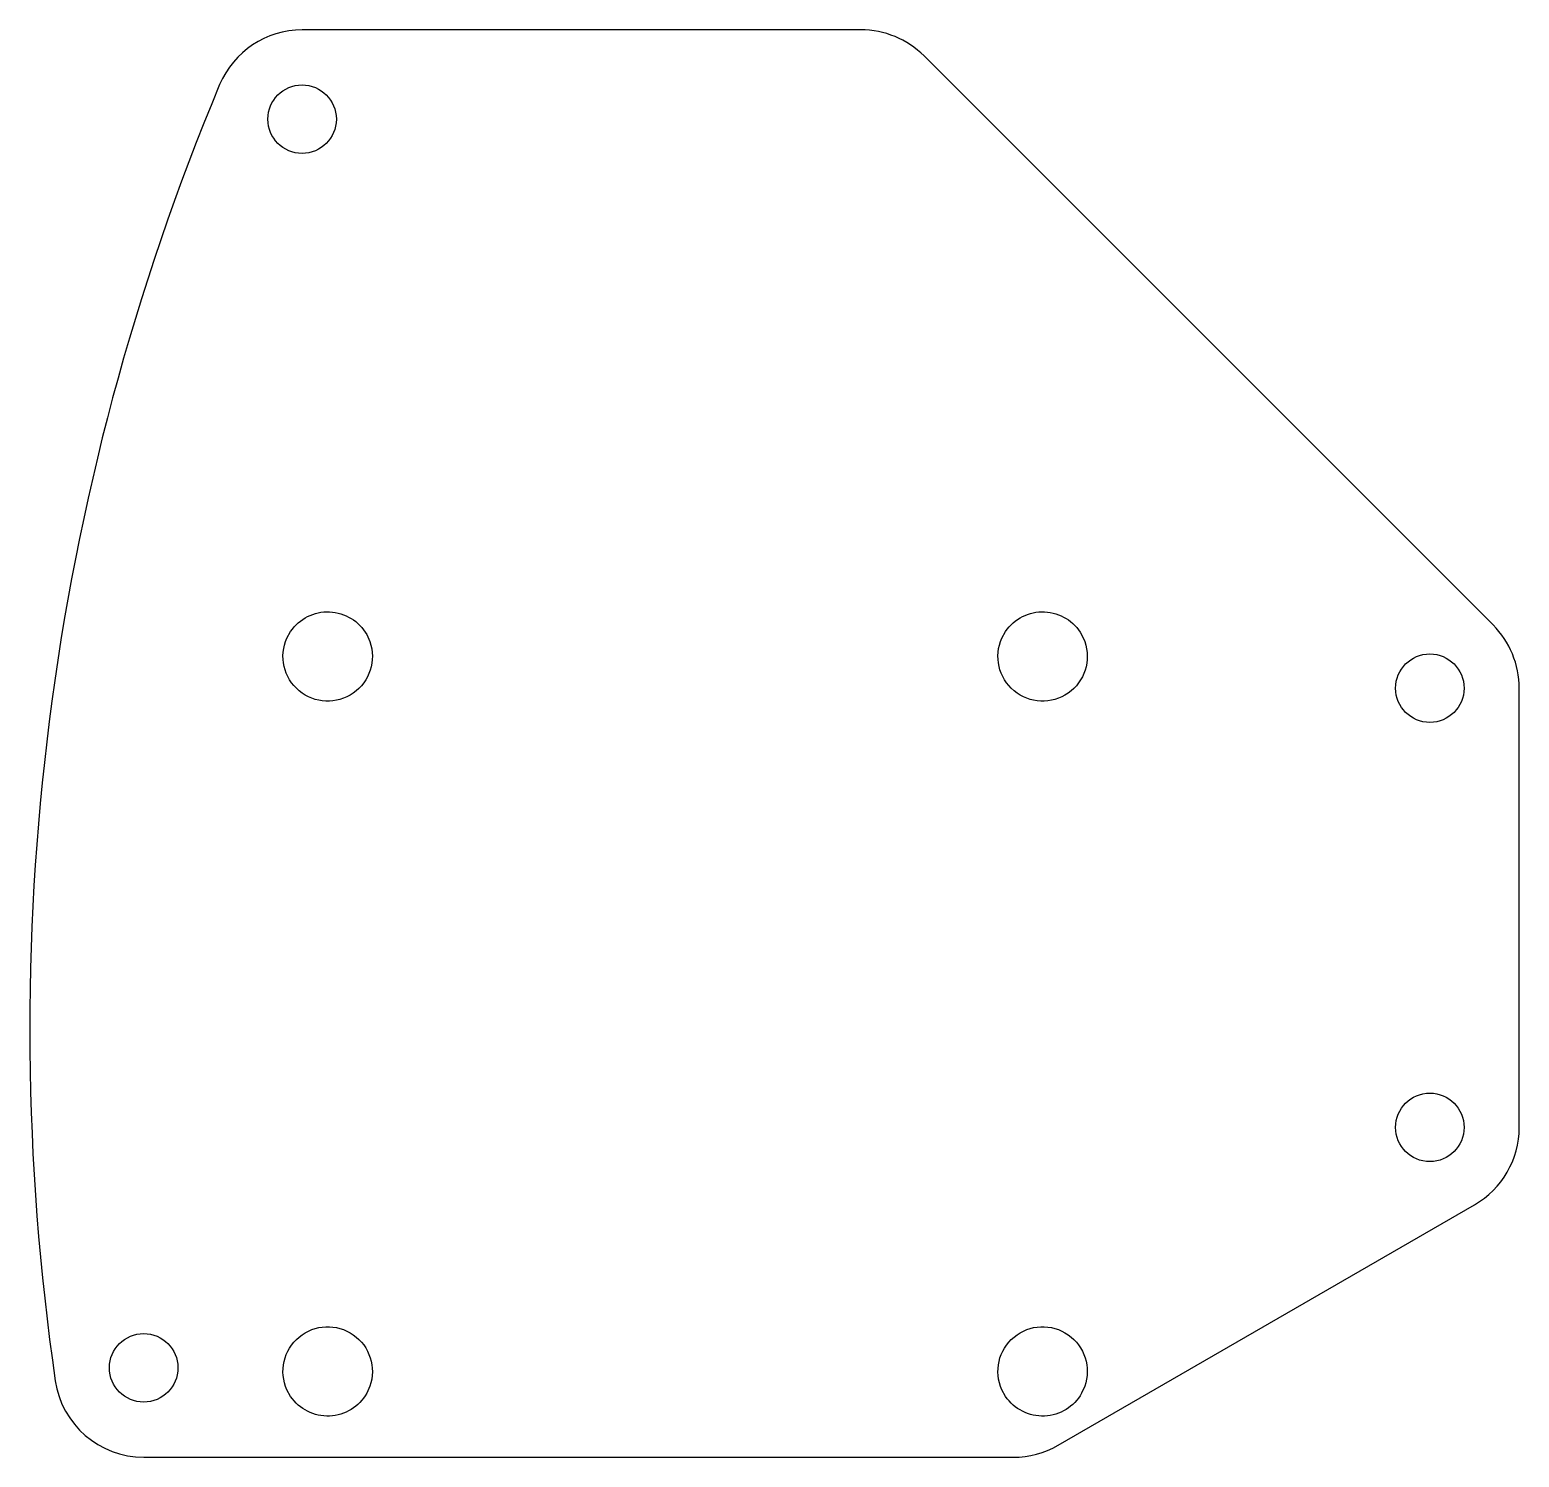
# Model space of a CAD drawing. Header units: millimetres. Extents: x -82 to -32, y -14.4 to 33.5.
import ezdxf

# ---------------------------------------------------------------- set-up
doc = ezdxf.new("R2010")
doc.units = ezdxf.units.MM
doc.layers.get('0').update_dxf_attribs({"linetype": 'CONTINUOUS'})

msp = doc.modelspace()

# ---------------------------------------------------------------- linework, layer by layer
for points in [[(-33.5, -5.907, 0.267949), (-32, -3.309), (-32, 11.435, 0.198912), (-32.879, 13.557), (-51.981, 32.659, 0.198912), (-54.102, 33.537), (-72.859, 33.537, 0.302204), (-75.626, 31.697, 0.136194), (-81.145, -11.813, 0.37248), (-78.176, -14.38), (-48.98, -14.38, 0.131652), (-47.48, -13.979)], [(-70.69, 13.232), (-70.586, 13, -1.479548), (-73.367, 13.118), (-73.243, 13.34, -0.558634)], [(-46.69, 13.232), (-46.586, 13, -1.479548), (-49.367, 13.118), (-49.243, 13.34, -0.558633)], [(-70.586, -12), (-70.69, -12.232, -0.558633), (-73.243, -12.34), (-73.367, -12.118, -1.479548)], [(-46.586, -12), (-46.69, -12.232, -0.558632), (-49.243, -12.34), (-49.367, -12.118, -1.479548)]]:
    msp.add_lwpolyline(points, format="xyb", close=True)
for centre in [(-72.859, 30.537), (-35, 11.435), (-35, -3.309), (-78.176, -11.38)]:
    msp.add_circle(centre, 1.15)

doc.saveas('drawing.dxf')
